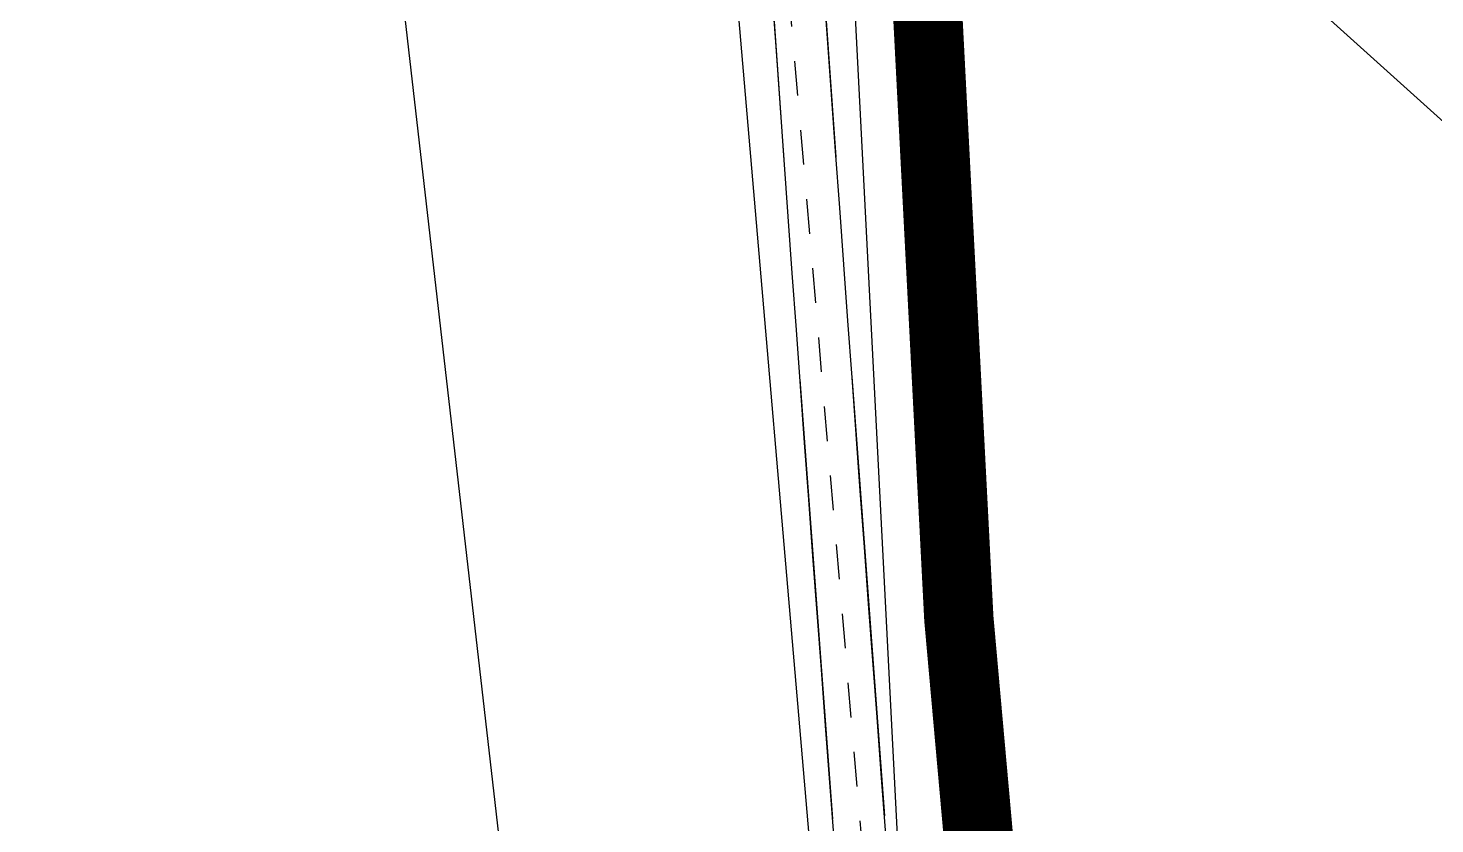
# Model space of a CAD drawing. Header units: metres. Extents: x 222509 to 223547, y 765290 to 766147.
# Drawn here: x 223035.625 to 223039.684, y 765864.667 to 765866.962 of the extents above; entities that cross this region are included whole.
import ezdxf

# ---------------------------------------------------------------- set-up
doc = ezdxf.new("R2010")
doc.units = ezdxf.units.M
doc.linetypes.add('DASHED', pattern=[19.05, 12.7, -6.35])
doc.linetypes.add('DASHED2', pattern=[0.375, 0.25, -0.125])
for name, color, linetype in [('A-S', 252, 'Continuous'), ('AS', 8, 'Continuous'), ('maim metuhnan 6', 150, 'Continuous'), ('Maim-Kayam-Betol', 140, 'reka-biyuv$0$Reka_new$0$X_LINE-DASH2'), ('Tcontours0', 250, 'Continuous')]:
    doc.layers.add(name, color=color, linetype=linetype)
doc.layers.add('M2404', color=8, linetype='DASHED', lineweight=25)
doc.styles.add('reka-biyuv$0$Reka_new$0$STANDARD', font='HEB')
doc.linetypes.add('reka-biyuv$0$Reka_new$0$X_LINE-DASH2', pattern='A,0.5,-0.25,0.5,-0.0002,["X",reka-biyuv$0$Reka_new$0$STANDARD,S=0.3,R=0,X=0,Y=-0.14],-0.2', length=1.4502)

# ---------------------------------------------------------------- blocks, each defined once
blk = doc.blocks.new('G$C48AC2FB6')
at = {"layer": 'maim metuhnan 6', "const_width": 0.2}
blk.add_lwpolyline([(223037.7933, 765875.2959), (223038.3106, 765865.2589), (223039.5419, 765851.524), (223040.1597, 765848.1025), (223040.4077, 765842.7141), (223040.7945, 765838.6304), (223041.4961, 765834.1843), (223042.9275, 765830.5187), (223045.5159, 765827.116), (223052.8208, 765822.5212), (223056.3918, 765820.7185), (223064.9882, 765816.5771)], dxfattribs=at)
at = {"layer": 'Maim-Kayam-Betol'}
blk.add_lwpolyline([(223053.4952, 765818.1622), (223051.1493, 765820.1691), (223049.4104, 765821.8716), (223048.0203, 765823.3896), (223046.488, 765825.2576), (223045.128, 765827.1246), (223044.0208, 765829.0647), (223042.7926, 765831.6086), (223042.0223, 765833.4902), (223041.1792, 765835.9501), (223040.6309, 765837.631), (223040.1753, 765839.9587), (223039.8743, 765841.7302), (223039.6279, 765843.6854), (223039.4379, 765845.1927), (223039.4379, 765847.0374), (223039.4577, 765848.9645), (223038.6191, 765853.4865), (223037.1584, 765863.1139), (223036.457, 765869.2281), (223035.807, 765876.2972)], dxfattribs=at)
blk = doc.blocks.new('G$CAC2BD834')
at = {"layer": 'AS'}
blk.add_lwpolyline([(223105.31, 765889.85), (223096.8, 765896.5), (223090.73, 765901.33), (223084.29, 765906.4), (223074.77, 765913.63), (223064.37, 765921.46), (223059.6, 765925.07, 0.064778), (223053.11, 765928.27), (223051.87, 765928.72, 0.086166), (223046.48, 765929.56, 0.160133), (223042.22, 765928.24), (223041.1, 765927.18, 0.109865), (223037.91, 765921.69), (223036.8, 765914.51, 0.035262), (223036.55, 765891.35), (223037.02, 765874.63), (223038.11, 765861.93), (223038.86, 765853.75)], format="xyb", dxfattribs=at)
at = {"layer": 'AS', "linetype": 'DASHED2', "ltscale": 0.3}
blk.add_lwpolyline([(223105.2176, 765889.7318), (223096.7071, 765896.3822), (223090.6369, 765901.2124), (223084.1982, 765906.2813), (223074.6795, 765913.5104), (223064.2796, 765921.3403), (223059.5131, 765924.9477, 0.06475), (223053.0602, 765928.1285), (223051.8204, 765928.5784, 0.086182), (223046.48, 765929.41, 0.159844), (223042.3154, 765928.1238), (223041.2068, 765927.0746, 0.109575), (223038.0565, 765921.6556), (223036.9491, 765914.4924, 0.035257), (223036.6999, 765891.3566), (223037.1698, 765874.6385), (223038.2594, 765861.9433), (223039.0094, 765853.7637)], format="xyb", dxfattribs=at)
at = {"layer": 'Tcontours0', "elevation": 515}
blk.add_lwpolyline([(223026.0245, 765872.7502), (223025.6277, 765869.6383), (223029.6896, 765867.1032), (223030.7645, 765867.1728), (223037.5214, 765868.8022), (223038.6219, 765867.6702), (223039.7863, 765866.6212), (223040.9623, 765863.9114), (223041.4191, 765864.6349), (223044.683, 765864.43)], dxfattribs=at)
blk = doc.blocks.new('G$C9B10AD15')
at = {"layer": 'A-S'}
for points in [[(223052.807, 765928.376, 0.236379), (223042.866, 765928.696, 0.186611), (223037.542, 765920.474, 0.059418), (223036.506, 765892.582, 0.017566), (223039.155, 765850.757), (223039.512, 765849.824), (223039.711, 765847.883), (223039.56, 765846.848), (223040.725, 765835.179, 0.072394), (223042.139, 765831.179, 0.112445), (223048.001, 765824.293, 0.053398), (223048.6588, 765823.8773), (223062.411, 765817.376), (223071.421, 765813.094), (223089.553, 765804.567), (223103.156, 765798.143), (223115.834, 765792.204), (223123.059, 765788.772, -0.127843), (223133.6, 765777.617, -0.096184), (223136.058, 765764.253), (223138.159, 765764.394)], [(223052.7356, 765928.2441, 0.236026), (223042.9421, 765928.5659, 0.186256), (223037.6896, 765920.447, 0.059419), (223036.6558, 765892.5902, 0.017559), (223039.3023, 765850.7918), (223039.6592, 765849.8591), (223039.8621, 765847.8798), (223039.7111, 765846.8446), (223040.8735, 765835.2011, 0.072274), (223042.2719, 765831.2486, 0.112475), (223048.0925, 765824.4119, 0.05347), (223048.724, 765824.0124), (223062.4752, 765817.5115), (223071.4851, 765813.2296), (223089.6169, 765804.7027), (223103.2198, 765798.2787), (223115.898, 765792.3397), (223123.1312, 765788.9038, -0.127996), (223133.7361, 765777.6808, -0.095111), (223136.2092, 765764.4135), (223138.149, 765764.5437)]]:
    blk.add_lwpolyline(points, format="xyb", dxfattribs=at)
blk = doc.blocks.new('G$CFB36F9AD')
at = {"layer": 'M2404', "ltscale": 0.1}
for points in [[(223039.042, 765924.301, 0.092086), (223037.542, 765920.474, 0.059418), (223036.506, 765892.582, 0.017566), (223039.155, 765850.757), (223039.512, 765849.824), (223039.711, 765847.883), (223039.56, 765846.848), (223040.725, 765835.179, 0.072394), (223042.139, 765831.179, 0.112445), (223048.001, 765824.293, 0.053398), (223048.6588, 765823.8773), (223062.411, 765817.376), (223071.421, 765813.094), (223089.553, 765804.567), (223103.156, 765798.143), (223115.834, 765792.204), (223123.059, 765788.772, -0.127843), (223133.6, 765777.617, -0.096184), (223136.058, 765764.253), (223138.159, 765764.394)], [(223039.1759, 765924.2334, 0.092409), (223037.6896, 765920.447, 0.059419), (223036.6558, 765892.5902, 0.017559), (223039.3023, 765850.7918), (223039.6592, 765849.8591), (223039.8621, 765847.8798), (223039.7111, 765846.8446), (223040.8735, 765835.2011, 0.072274), (223042.2719, 765831.2486, 0.112475), (223048.0925, 765824.4119, 0.05347), (223048.724, 765824.0124), (223062.4752, 765817.5115), (223071.4851, 765813.2296), (223089.6169, 765804.7027), (223103.2198, 765798.2787), (223115.898, 765792.3397), (223123.1312, 765788.9038, -0.127996), (223133.7361, 765777.6808, -0.095111), (223136.2092, 765764.4135), (223138.149, 765764.5437)]]:
    blk.add_lwpolyline(points, format="xyb", dxfattribs=at)
blk = doc.blocks.new('G$CEBE070F1')
at = {"layer": 'M2404'}
blk.add_polyline3d([(223075.7, 765811.34, 508), (223053.09, 765821.85, 508.31), (223048.33, 765824.29, 508.7), (223045.47, 765826.75, 508.96), (223042.63, 765830.11, 509.19), (223041.18, 765833.89, 509.66), (223040.37, 765838.94, 510.2), (223038.26, 765862.15, 512.71), (223036.59, 765894.88, 516.25), (223036.9, 765914.14, 518.01), (223037.65, 765920.02, 518.77), (223038.41, 765923.11, 518.99), (223039.78, 765925.83, 519.29), (223041.45, 765927.75, 519.64), (223044.78, 765929.69, 519.86), (223048.28, 765929.68, 520.24), (223052.05, 765928.97, 520.52), (223055.6, 765927.38, 520.86), (223060.41, 765924.5, 521.04), (223070.18, 765916.99, 521.64), (223097.05, 765896.46, 523.13), (223136.73, 765865.69, 524.89), (223165.23, 765843.21, 526.29)], dxfattribs=at)

msp = doc.modelspace()

# ---------------------------------------------------------------- block references
for name in ['G$CEBE070F1', 'G$CAC2BD834', 'G$C48AC2FB6', 'G$C9B10AD15', 'G$CFB36F9AD']:
    msp.add_blockref(name, (0, 0))

doc.saveas('drawing.dxf')
